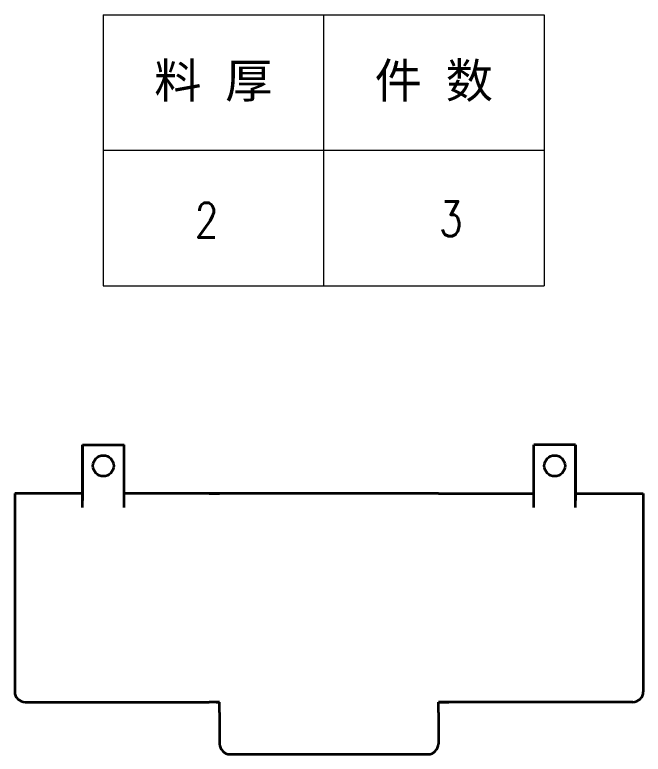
# Model space of a CAD drawing. Header units: millimetres. Extents: x 1201 to 11615, y -7347 to 2683.
# Drawn here: x 3087.2 to 3268.2, y 1857.2 to 2070 of the extents above; entities that cross this region are included whole.
import ezdxf
from ezdxf.enums import TextEntityAlignment as Align

# ---------------------------------------------------------------- set-up
doc = ezdxf.new("R2010")
doc.units = ezdxf.units.MM
doc.layers.add('DIM', color=3, linetype='Continuous', lineweight=20)
doc.layers.add('DRAWING', color=7, linetype='Continuous', lineweight=35)
doc.styles.add('DIM', font='romans.shx', dxfattribs={"width": 0.8, "bigfont": 'bigfont.shx'})
doc.styles.get("Standard").update_dxf_attribs({"font": 'arial.ttf'})

# ---------------------------------------------------------------- blocks, each defined once
blk = doc.blocks.new('*T31')
at = {"color": 0, "linetype": 'ByBlock', "lineweight": -2, "transparency": 16777216}
for p, q in [((0, 0), (127, 0)), ((0, 0), (0, -78)), ((63.5, 0), (63.5, -78)), ((127, 0), (127, -78)), ((0, -39), (127, -39)), ((0, -78), (127, -78))]:
    blk.add_line(p, q, dxfattribs=at)
at = {"color": 0, "transparency": 16777216, "char_height": 10, "width": 60.5, "attachment_point": 5}
for s, insert in [('{\\fSimSun|b0|i0|c134|p2;料 厚}', (31.75, -19.5)), ('{\\fSimSun|b0|i0|c134|p2;件 数}', (95.25, -19.5))]:
    blk.add_mtext(s, dxfattribs=dict(at, insert=insert))
blk = doc.blocks.new('拆图参数')
blk.add_blockref('*T31', (-63.5, 78))
at = {"style": 'DIM', "width": 0.8}
blk.add_attdef('6', text='', height=10, dxfattribs=at).set_placement((-37.13, 18.91), align=Align.MIDDLE_LEFT)
blk.add_attdef('1', text='', height=10, dxfattribs=at).set_placement((36.65, 19.27), align=Align.MIDDLE_CENTER)

msp = doc.modelspace()

# ---------------------------------------------------------------- linework, layer by layer
at = {"layer": 'DRAWING', "lineweight": 35, "ltscale": 0.05}
for p, q in [((3106.697, 1946.193), (3106.697, 1930.193)), ((3118.697, 1930.193), (3118.697, 1946.193)), ((3236.697, 1930.193), (3236.697, 1946.193)), ((3248.697, 1946.193), (3248.697, 1930.193)), ((3143.197, 1932.193), (3145.197, 1932.193)), ((3210.197, 1932.193), (3212.197, 1932.193)), ((3145.197, 1872.193), (3143.197, 1872.193)), ((3212.197, 1872.193), (3210.197, 1872.193))]:
    msp.add_line(p, q, dxfattribs=at)
at = {"layer": 'DRAWING', "lineweight": 35}
for p, q in [((3106.697, 1946.193), (3118.697, 1946.193)), ((3248.697, 1946.193), (3236.697, 1946.193)), ((3087.197, 1932.193), (3087.197, 1875.193)), ((3143.197, 1932.193), (3118.697, 1932.193)), ((3209.197, 1932.193), (3146.197, 1932.193)), ((3212.197, 1932.193), (3236.697, 1932.193)), ((3268.197, 1932.193), (3268.197, 1875.193)), ((3090.197, 1872.193), (3143.197, 1872.193)), ((3265.197, 1872.193), (3212.197, 1872.193)), ((3149.197, 1857.193), (3206.197, 1857.193))]:
    msp.add_line(p, q, dxfattribs=at)
at = {"layer": 'DRAWING', "lineweight": 35, "ltscale": 0.375}
for p, q in [((3106.697, 1928.193), (3106.697, 1946.193)), ((3118.697, 1928.193), (3118.697, 1946.193)), ((3236.697, 1928.193), (3236.697, 1946.193)), ((3248.697, 1928.193), (3248.697, 1946.193))]:
    msp.add_line(p, q, dxfattribs=at)
at = {"layer": 'DRAWING', "lineweight": 35, "ltscale": 0.4875}
for p, q in [((3106.697, 1932.193), (3087.197, 1932.193)), ((3248.697, 1932.193), (3268.197, 1932.193))]:
    msp.add_line(p, q, dxfattribs=at)
at = {"layer": 'DRAWING', "lineweight": 35, "ltscale": 0.075}
for p, q in [((3146.197, 1932.193), (3143.197, 1932.193)), ((3209.197, 1932.193), (3212.197, 1932.193)), ((3146.197, 1872.193), (3143.197, 1872.193)), ((3209.197, 1872.193), (3212.197, 1872.193))]:
    msp.add_line(p, q, dxfattribs=at)
at = {"layer": 'DRAWING', "lineweight": 35, "ltscale": 0.025}
for p, q in [((3145.197, 1932.193), (3146.197, 1932.193)), ((3209.197, 1932.193), (3210.197, 1932.193)), ((3145.197, 1872.193), (3146.197, 1872.193)), ((3146.197, 1869.193), (3146.197, 1872.193)), ((3209.197, 1869.193), (3209.197, 1872.193)), ((3210.197, 1872.193), (3209.197, 1872.193))]:
    msp.add_line(p, q, dxfattribs=at)
at = {"layer": 'DRAWING', "lineweight": 35, "ltscale": 0.225}
for p, q in [((3146.197, 1869.193), (3146.197, 1860.193)), ((3209.197, 1869.193), (3209.197, 1860.193))]:
    msp.add_line(p, q, dxfattribs=at)
at = {"layer": 'DRAWING', "lineweight": 35}
for centre in [(3112.697, 1940.193), (3242.697, 1940.193)]:
    msp.add_circle(centre, 3, dxfattribs=at)
for centre, start, end in [((3090.197, 1875.193), 180, 270), ((3265.197, 1875.193), 270, 0), ((3149.197, 1860.193), 180, 270), ((3206.197, 1860.193), 270, 0)]:
    msp.add_arc(centre, 3, start, end, dxfattribs=at)

# ---------------------------------------------------------------- block references
at = {"layer": 'DIM', "ltscale": 2}
msp.add_blockref('拆图参数', (3176.133, 1992.014), dxfattribs=at).add_auto_attribs({'1': '3', '6': '2'})

doc.saveas('drawing.dxf')
